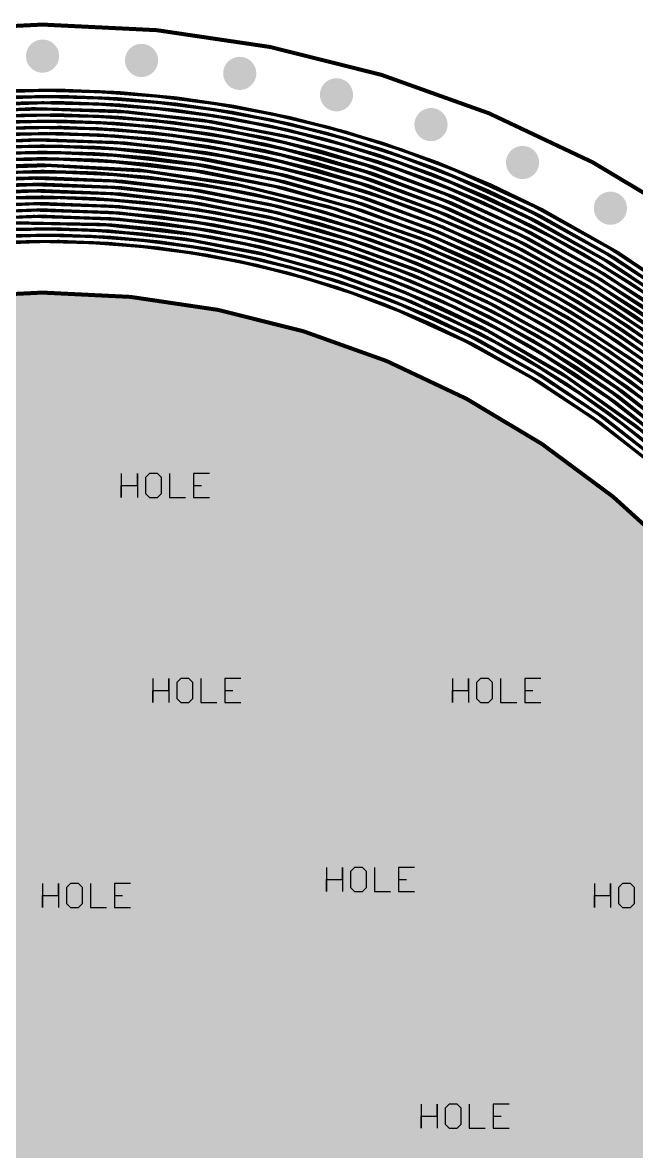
# Model space of a CAD drawing. Header units: millimetres. Extents: x -74 to 74, y -74 to 74.
# Drawn here: x -1.3 to 37.7, y 2.5 to 74.1 of the extents above; entities that cross this region are included whole.
import ezdxf

# ---------------------------------------------------------------- set-up
doc = ezdxf.new("R2010")
doc.units = ezdxf.units.MM
for name, color, linetype in [('BottomLayer', 5, 'Continuous'), ('BottomSolder', 6, 'Continuous'), ('Mechanical1', 6, 'Continuous'), ('MultiLayer', 9, 'Continuous'), ('PadHoleLayer', 156, 'Continuous'), ('TopLayer', 1, 'Continuous'), ('TopSolder', 216, 'Continuous')]:
    doc.layers.add(name, color=color, linetype=linetype)

msp = doc.modelspace()

# ---------------------------------------------------------------- linework, layer by layer
at = {"layer": 'BottomLayer'}
for points, const_width in [([(-0.494, 72, 1), (0.506, 72, 1)], 1), ([(5.781, 71.726, 1), (6.781, 71.726, 1)], 1), ([(12.008, 70.905, 1), (13.008, 70.905, 1)], 1), ([(18.14, 69.545, 1), (19.14, 69.545, 1)], 1), ([(4.828, 69.683, 1), (4.928, 69.683, 1)], 0.1), ([(4.828, 69.683, 1), (4.928, 69.683, 1)], 0.1), ([(4.772, 68.902, 1), (4.872, 68.902, 1)], 0.1), ([(4.772, 68.902, 1), (4.872, 68.902, 1)], 0.1), ([(4.801, 69.293, 1), (4.901, 69.293, 1)], 0.1), ([(4.801, 69.293, 1), (4.901, 69.293, 1)], 0.1), ([(4.715, 68.119, 1), (4.815, 68.119, 1)], 0.1), ([(4.715, 68.119, 1), (4.815, 68.119, 1)], 0.1), ([(15.67, 68.087, 1), (15.77, 68.087, 1)], 0.1), ([(15.67, 68.087, 1), (15.77, 68.087, 1)], 0.1), ([(24.131, 67.656, 1), (25.131, 67.656, 1)], 1), ([(4.658, 67.325, 1), (4.758, 67.325, 1)], 0.1), ([(4.658, 67.325, 1), (4.758, 67.325, 1)], 0.1), ([(4.686, 67.724, 1), (4.786, 67.724, 1)], 0.1), ([(4.686, 67.724, 1), (4.786, 67.724, 1)], 0.1), ([(15.489, 67.308, 1), (15.589, 67.308, 1)], 0.1), ([(15.489, 67.308, 1), (15.589, 67.308, 1)], 0.1), ([(15.58, 67.699, 1), (15.68, 67.699, 1)], 0.1), ([(15.58, 67.699, 1), (15.68, 67.699, 1)], 0.1), ([(4.599, 66.52, 1), (4.699, 66.52, 1)], 0.1), ([(4.599, 66.52, 1), (4.699, 66.52, 1)], 0.1), ([(4.629, 66.924, 1), (4.729, 66.924, 1)], 0.1), ([(4.629, 66.924, 1), (4.729, 66.924, 1)], 0.1), ([(15.304, 66.519, 1), (15.404, 66.519, 1)], 0.1), ([(15.304, 66.519, 1), (15.404, 66.519, 1)], 0.1), ([(15.397, 66.914, 1), (15.497, 66.914, 1)], 0.1), ([(15.397, 66.914, 1), (15.497, 66.914, 1)], 0.1), ([(4.57, 66.114, 1), (4.67, 66.114, 1)], 0.1), ([(4.57, 66.114, 1), (4.67, 66.114, 1)], 0.1), ([(15.211, 66.121, 1), (15.311, 66.121, 1)], 0.1), ([(15.211, 66.121, 1), (15.311, 66.121, 1)], 0.1), ([(29.934, 65.252, 1), (30.934, 65.252, 1)], 1), ([(4.511, 65.3, 1), (4.611, 65.3, 1)], 0.1), ([(4.511, 65.3, 1), (4.611, 65.3, 1)], 0.1), ([(4.54, 65.707, 1), (4.64, 65.707, 1)], 0.1), ([(4.54, 65.707, 1), (4.64, 65.707, 1)], 0.1), ([(15.026, 65.326, 1), (15.126, 65.326, 1)], 0.1), ([(15.026, 65.326, 1), (15.126, 65.326, 1)], 0.1), ([(15.118, 65.724, 1), (15.218, 65.724, 1)], 0.1), ([(15.118, 65.724, 1), (15.218, 65.724, 1)], 0.1), ([(4.454, 64.487, 1), (4.554, 64.487, 1)], 0.1), ([(4.454, 64.487, 1), (4.554, 64.487, 1)], 0.1), ([(14.934, 64.929, 1), (15.034, 64.929, 1)], 0.1), ([(14.934, 64.929, 1), (15.034, 64.929, 1)], 0.1), ([(25.959, 64.389, 1), (26.059, 64.389, 1)], 0.1), ([(25.959, 64.389, 1), (26.059, 64.389, 1)], 0.1), ([(26.113, 64.767, 1), (26.213, 64.767, 1)], 0.1), ([(26.113, 64.767, 1), (26.213, 64.767, 1)], 0.1), ([(25.652, 63.632, 1), (25.752, 63.632, 1)], 0.1), ([(25.652, 63.632, 1), (25.752, 63.632, 1)], 0.1), ([(25.806, 64.01, 1), (25.906, 64.01, 1)], 0.1), ([(25.806, 64.01, 1), (25.906, 64.01, 1)], 0.1), ([(14.486, 62.962, 1), (14.586, 62.962, 1)], 0.1), ([(14.486, 62.962, 1), (14.586, 62.962, 1)], 0.1), ([(35.505, 62.351, 1), (36.505, 62.351, 1)], 1), ([(4.32, 62.478, 1), (4.42, 62.478, 1)], 0.1), ([(4.32, 62.478, 1), (4.42, 62.478, 1)], 0.1), ([(4.346, 62.876, 1), (4.446, 62.876, 1)], 0.1), ([(4.346, 62.876, 1), (4.446, 62.876, 1)], 0.1), ([(14.398, 62.574, 1), (14.498, 62.574, 1)], 0.1), ([(14.398, 62.574, 1), (14.498, 62.574, 1)], 0.1), ([(4.267, 61.686, 1), (4.367, 61.686, 1)], 0.1), ([(4.267, 61.686, 1), (4.367, 61.686, 1)], 0.1), ([(4.294, 62.081, 1), (4.394, 62.081, 1)], 0.1), ([(4.294, 62.081, 1), (4.394, 62.081, 1)], 0.1), ([(14.223, 61.803, 1), (14.323, 61.803, 1)], 0.1), ([(14.223, 61.803, 1), (14.323, 61.803, 1)], 0.1), ([(14.311, 62.187, 1), (14.411, 62.187, 1)], 0.1), ([(14.311, 62.187, 1), (14.411, 62.187, 1)], 0.1), ([(24.901, 61.756, 1), (25.001, 61.756, 1)], 0.1), ([(24.901, 61.756, 1), (25.001, 61.756, 1)], 0.1), ([(4.214, 60.901, 1), (4.314, 60.901, 1)], 0.1), ([(4.214, 60.901, 1), (4.314, 60.901, 1)], 0.1), ([(4.241, 61.293, 1), (4.341, 61.293, 1)], 0.1), ([(4.241, 61.293, 1), (4.341, 61.293, 1)], 0.1), ([(14.047, 61.037, 1), (14.147, 61.037, 1)], 0.1), ([(14.047, 61.037, 1), (14.147, 61.037, 1)], 0.1), ([(14.135, 61.419, 1), (14.235, 61.419, 1)], 0.1), ([(14.135, 61.419, 1), (14.235, 61.419, 1)], 0.1), ([(24.606, 61.017, 1), (24.706, 61.017, 1)], 0.1), ([(24.606, 61.017, 1), (24.706, 61.017, 1)], 0.1), ([(24.753, 61.386, 1), (24.853, 61.386, 1)], 0.1), ([(24.753, 61.386, 1), (24.853, 61.386, 1)], 0.1), ([(4.158, 60.118, 1), (4.258, 60.118, 1)], 0.1), ([(4.158, 60.118, 1), (4.258, 60.118, 1)], 0.1), ([(4.186, 60.509, 1), (4.286, 60.509, 1)], 0.1), ([(4.186, 60.509, 1), (4.286, 60.509, 1)], 0.1), ([(13.869, 60.273, 1), (13.969, 60.273, 1)], 0.1), ([(13.869, 60.273, 1), (13.969, 60.273, 1)], 0.1), ([(13.958, 60.655, 1), (14.058, 60.655, 1)], 0.1), ([(13.958, 60.655, 1), (14.058, 60.655, 1)], 0.1), ([(24.312, 60.286, 1), (24.412, 60.286, 1)], 0.1), ([(24.312, 60.286, 1), (24.412, 60.286, 1)], 0.1), ([(24.459, 60.651, 1), (24.559, 60.651, 1)], 0.1), ([(24.459, 60.651, 1), (24.559, 60.651, 1)], 0.1), ([(13.78, 59.891, 1), (13.88, 59.891, 1)], 0.1), ([(13.78, 59.891, 1), (13.88, 59.891, 1)], 0.1), ([(24.019, 59.558, 1), (24.119, 59.558, 1)], 0.1), ([(24.019, 59.558, 1), (24.119, 59.558, 1)], 0.1), ([(24.166, 59.921, 1), (24.266, 59.921, 1)], 0.1), ([(24.166, 59.921, 1), (24.266, 59.921, 1)], 0.1), ([(13.51, 58.735, 1), (13.61, 58.735, 1)], 0.1), ([(13.51, 58.735, 1), (13.61, 58.735, 1)], 0.1), ([(13.6, 59.123, 1), (13.7, 59.123, 1)], 0.1), ([(13.6, 59.123, 1), (13.7, 59.123, 1)], 0.1), ([(23.724, 58.832, 1), (23.824, 58.832, 1)], 0.1), ([(23.724, 58.832, 1), (23.824, 58.832, 1)], 0.1), ([(23.871, 59.195, 1), (23.971, 59.195, 1)], 0.1), ([(23.871, 59.195, 1), (23.971, 59.195, 1)], 0.1), ([(35.278, 58.797, 1), (35.378, 58.797, 1)], 0.1), ([(35.278, 58.797, 1), (35.378, 58.797, 1)], 0.1), ([(23.426, 58.103, 1), (23.526, 58.103, 1)], 0.1), ([(23.426, 58.103, 1), (23.526, 58.103, 1)], 0.1), ([(34.871, 58.113, 1), (34.971, 58.113, 1)], 0.1), ([(34.871, 58.113, 1), (34.971, 58.113, 1)], 0.1), ([(35.074, 58.454, 1), (35.174, 58.454, 1)], 0.1), ([(35.074, 58.454, 1), (35.174, 58.454, 1)], 0.1), ([(23.127, 57.365, 1), (23.227, 57.365, 1)], 0.1), ([(23.127, 57.365, 1), (23.227, 57.365, 1)], 0.1), ([(23.277, 57.735, 1), (23.377, 57.735, 1)], 0.1), ([(23.277, 57.735, 1), (23.377, 57.735, 1)], 0.1), ([(34.466, 57.435, 1), (34.566, 57.435, 1)], 0.1), ([(34.466, 57.435, 1), (34.566, 57.435, 1)], 0.1), ([(34.668, 57.773, 1), (34.768, 57.773, 1)], 0.1), ([(34.668, 57.773, 1), (34.768, 57.773, 1)], 0.1), ([(22.822, 56.616, 1), (22.922, 56.616, 1)], 0.1), ([(22.822, 56.616, 1), (22.922, 56.616, 1)], 0.1), ([(22.975, 56.991, 1), (23.075, 56.991, 1)], 0.1), ([(22.975, 56.991, 1), (23.075, 56.991, 1)], 0.1), ([(34.062, 56.762, 1), (34.162, 56.762, 1)], 0.1), ([(34.062, 56.762, 1), (34.162, 56.762, 1)], 0.1), ([(34.264, 57.098, 1), (34.364, 57.098, 1)], 0.1), ([(34.264, 57.098, 1), (34.364, 57.098, 1)], 0.1), ([(22.515, 55.862, 1), (22.615, 55.862, 1)], 0.1), ([(22.515, 55.862, 1), (22.615, 55.862, 1)], 0.1), ([(22.669, 56.24, 1), (22.769, 56.24, 1)], 0.1), ([(22.669, 56.24, 1), (22.769, 56.24, 1)], 0.1), ([(33.455, 55.756, 1), (33.555, 55.756, 1)], 0.1), ([(33.455, 55.756, 1), (33.555, 55.756, 1)], 0.1), ([(33.658, 56.092, 1), (33.758, 56.092, 1)], 0.1), ([(33.658, 56.092, 1), (33.758, 56.092, 1)], 0.1), ([(33.86, 56.427, 1), (33.96, 56.427, 1)], 0.1), ([(33.86, 56.427, 1), (33.96, 56.427, 1)], 0.1), ([(33.046, 55.08, 1), (33.146, 55.08, 1)], 0.1), ([(33.046, 55.08, 1), (33.146, 55.08, 1)], 0.1), ([(32.633, 54.394, 1), (32.733, 54.394, 1)], 0.1), ([(32.633, 54.394, 1), (32.733, 54.394, 1)], 0.1), ([(32.84, 54.739, 1), (32.94, 54.739, 1)], 0.1), ([(32.84, 54.739, 1), (32.94, 54.739, 1)], 0.1), ([(32.213, 53.701, 1), (32.313, 53.701, 1)], 0.1), ([(32.213, 53.701, 1), (32.313, 53.701, 1)], 0.1), ([(32.423, 54.048, 1), (32.523, 54.048, 1)], 0.1), ([(32.423, 54.048, 1), (32.523, 54.048, 1)], 0.1), ([(31.792, 53.003, 1), (31.892, 53.003, 1)], 0.1), ([(31.792, 53.003, 1), (31.892, 53.003, 1)], 0.1), ([(32.002, 53.352, 1), (32.102, 53.352, 1)], 0.1), ([(32.002, 53.352, 1), (32.102, 53.352, 1)], 0.1), ([(31.372, 52.305, 1), (31.472, 52.305, 1)], 0.1), ([(31.372, 52.305, 1), (31.472, 52.305, 1)], 0.1)]:
    msp.add_lwpolyline(points, format="xyb", close=True, dxfattribs=dict(at, const_width=const_width))
at = {"layer": 'BottomLayer', "const_width": 0.2}
for points in [[(-6.085, 69.569, -0.038606), (4.878, 69.683)], [(-6.049, 69.174, -0.038788), (4.851, 69.293)], [(4.878, 69.683, -0.039805), (15.72, 68.087)], [(-6.013, 68.781, -0.039013), (4.822, 68.902)], [(-5.978, 68.39, -0.080223), (15.447, 66.914)], [(4.822, 68.902, -0.04055), (15.539, 67.308)], [(4.851, 69.293, -0.040173), (15.63, 67.699)], [(-5.943, 67.999, -0.039588), (4.765, 68.119)], [(4.765, 68.119, -0.040766), (15.354, 66.519)], [(15.72, 68.087, -0.040601), (26.163, 64.767)], [(-5.91, 67.609, -0.039933), (4.736, 67.724)], [(-5.876, 67.22, -0.040313), (4.708, 67.325)], [(4.708, 67.325, -0.040096), (15.168, 65.724)], [(4.736, 67.724, -0.040478), (15.261, 66.121)], [(15.539, 67.308, -0.039861), (25.856, 64.01)], [(15.63, 67.699, -0.040234), (26.009, 64.389)], [(-16.122, 64.686, -0.080425), (4.649, 66.52)], [(-5.843, 66.829, -0.040662), (4.679, 66.924)], [(4.649, 66.52, -0.039412), (14.984, 64.929)], [(4.679, 66.924, -0.039736), (15.076, 65.326)], [(15.354, 66.519, -0.077612), (35.124, 58.454)], [(15.447, 66.914, -0.039524), (25.702, 63.632)], [(-5.777, 66.045, -0.040684), (4.62, 66.114)], [(-5.743, 65.649, -0.040344), (4.59, 65.707)], [(4.62, 66.114, -0.077487), (24.803, 61.386)], [(15.261, 66.121, -0.077294), (34.921, 58.113)], [(-5.709, 65.25, -0.039963), (4.561, 65.3)], [(-5.675, 64.848, -0.116515), (24.362, 60.286)], [(4.561, 65.3, -0.077006), (24.509, 60.651)], [(4.59, 65.707, -0.077201), (24.656, 61.017)], [(15.076, 65.326, -0.076929), (34.516, 57.435)], [(15.168, 65.724, -0.077066), (34.718, 57.773)], [(-5.641, 64.444, -0.039305), (4.504, 64.487)], [(4.504, 64.487, -0.038412), (14.536, 62.962)], [(14.984, 64.929, -0.038448), (24.951, 61.756)], [(26.009, 64.389, -0.077137), (44.605, 53.152)], [(26.163, 64.767, -0.077398), (44.858, 53.457)], [(-5.606, 64.038, -0.077374), (14.448, 62.574)], [(-5.572, 63.632, -0.077121), (14.361, 62.187)], [(25.702, 63.632, -0.038488), (35.328, 58.797)], [(25.856, 64.01, -0.076967), (44.352, 52.85)], [(-5.537, 63.225, -0.076958), (14.273, 61.803)], [(-5.502, 62.819, -0.038479), (4.396, 62.876)], [(14.536, 62.962, -0.038493), (24.216, 59.921)], [(-15.171, 60.835, -0.077584), (4.37, 62.478)], [(-15.073, 60.44, -0.077273), (4.344, 62.081)], [(4.37, 62.478, -0.03854), (14.097, 61.037)], [(4.396, 62.876, -0.038423), (14.185, 61.419)], [(14.448, 62.574, -0.038639), (24.069, 59.558)], [(-14.976, 60.044, -0.077052), (4.317, 61.686)], [(4.317, 61.686, -0.038909), (13.919, 60.273)], [(4.344, 62.081, -0.038703), (14.008, 60.655)], [(14.273, 61.803, -0.039064), (23.774, 58.832)], [(14.361, 62.187, -0.03883), (23.921, 59.195)], [(24.951, 61.756, -0.038451), (34.314, 57.098)], [(-24.037, 56.627, -0.116634), (4.291, 61.293)], [(-5.32, 60.809, -0.03846), (4.264, 60.901)], [(4.264, 60.901, -0.080531), (22.872, 56.616)], [(4.291, 61.293, -0.039158), (13.83, 59.891)], [(14.097, 61.037, -0.039655), (23.476, 58.103)], [(14.185, 61.419, -0.080338), (32.473, 54.048)], [(24.656, 61.017, -0.038756), (33.91, 56.427)], [(24.803, 61.386, -0.038581), (34.112, 56.762)], [(-5.284, 60.412, -0.038593), (4.236, 60.509)], [(-5.248, 60.017, -0.038772), (4.208, 60.118)], [(4.208, 60.118, -0.040143), (13.56, 58.735)], [(4.236, 60.509, -0.039777), (13.65, 59.123)], [(13.919, 60.273, -0.040391), (23.177, 57.365)], [(14.008, 60.655, -0.040007), (23.327, 57.735)], [(24.362, 60.286, -0.039236), (33.505, 55.756)], [(24.509, 60.651, -0.038975), (33.708, 56.092)], [(13.83, 59.891, -0.040716), (23.025, 56.991)], [(24.069, 59.558, -0.039877), (33.096, 55.08)], [(24.216, 59.921, -0.08067), (41.547, 49.518)], [(13.56, 58.735, -0.040265), (22.565, 55.862)], [(13.65, 59.123, -0.040626), (22.719, 56.24)], [(23.774, 58.832, -0.040616), (32.683, 54.394)], [(23.921, 59.195, -0.040252), (32.89, 54.739)], [(35.328, 58.797, -0.038416), (44.1, 52.548)], [(23.476, 58.103, -0.040723), (32.263, 53.701)], [(34.921, 58.113, -0.038688), (43.597, 51.948)], [(35.124, 58.454, -0.03853), (43.849, 52.248)], [(23.177, 57.365, -0.040021), (31.842, 53.003)], [(23.327, 57.735, -0.040403), (32.052, 53.352)], [(34.516, 57.435, -0.039137), (43.092, 51.35)], [(34.718, 57.773, -0.038892), (43.345, 51.649)], [(22.872, 56.616, -0.039351), (31.422, 52.305)], [(23.025, 56.991, -0.11658), (46.338, 40.274)], [(34.112, 56.762, -0.03975), (42.584, 50.748)], [(34.314, 57.098, -0.080491), (50.286, 43.716)], [(22.565, 55.862, -0.077155), (38.696, 46.111)], [(22.719, 56.24, -0.077422), (38.95, 46.416)], [(33.505, 55.756, -0.040774), (41.809, 49.828)], [(33.708, 56.092, -0.040495), (42.07, 50.137)], [(33.91, 56.427, -0.040113), (42.328, 50.444)], [(33.096, 55.08, -0.040534), (41.285, 49.207)], [(32.683, 54.394, -0.03979), (40.759, 48.583)], [(32.89, 54.739, -0.040156), (41.022, 48.895)], [(32.263, 53.701, -0.07754), (47.231, 41.056)], [(32.473, 54.048, -0.03946), (40.497, 48.271)], [(31.842, 53.003, -0.077031), (46.634, 40.534)], [(32.052, 53.352, -0.07724), (46.932, 40.794)], [(31.422, 52.305, -0.038427), (39.205, 46.722)]]:
    msp.add_lwpolyline(points, format="xyb", dxfattribs=at)
at = {"layer": 'BottomSolder', "const_width": 1.05}
for points in [[(-0.519, 72, 1), (0.531, 72, 1)], [(5.756, 71.726, 1), (6.806, 71.726, 1)], [(11.983, 70.905, 1), (13.033, 70.905, 1)], [(18.115, 69.545, 1), (19.165, 69.545, 1)], [(24.106, 67.656, 1), (25.156, 67.656, 1)], [(29.909, 65.252, 1), (30.959, 65.252, 1)], [(35.48, 62.351, 1), (36.53, 62.351, 1)]]:
    msp.add_lwpolyline(points, format="xyb", close=True, dxfattribs=at)
at = {"layer": 'Mechanical1'}
for p, q in [((5, 45.524), (5, 44)), ((6.016, 44.762), (6.016, 45.524)), ((6.016, 45.524), (6.016, 44)), ((6.777, 45.524), (6.524, 45.27)), ((6.524, 45.27), (6.524, 44.254)), ((7.285, 45.524), (6.777, 45.524)), ((7.539, 45.27), (7.285, 45.524)), ((7.539, 44.254), (7.539, 45.27)), ((8.047, 45.524), (8.047, 44)), ((10.586, 45.524), (9.571, 45.524)), ((9.571, 45.524), (9.571, 44)), ((5, 44), (5, 44.762)), ((5, 44.762), (6.016, 44.762)), ((9.571, 44.762), (10.078, 44.762)), ((6.524, 44.254), (6.777, 44)), ((6.777, 44), (7.285, 44)), ((7.285, 44), (7.539, 44.254)), ((8.047, 44), (9.063, 44)), ((9.571, 44), (10.586, 44)), ((7, 32.524), (7, 31)), ((8.016, 31.762), (8.016, 32.524)), ((8.016, 32.524), (8.016, 31)), ((8.777, 32.524), (8.524, 32.27)), ((8.524, 32.27), (8.524, 31.254)), ((9.285, 32.524), (8.777, 32.524)), ((9.539, 32.27), (9.285, 32.524)), ((9.539, 31.254), (9.539, 32.27)), ((10.047, 32.524), (10.047, 31)), ((12.586, 32.524), (11.571, 32.524)), ((11.571, 32.524), (11.571, 31)), ((26, 32.524), (26, 31)), ((27.016, 31.762), (27.016, 32.524)), ((27.016, 32.524), (27.016, 31)), ((27.777, 32.524), (27.524, 32.27)), ((27.524, 32.27), (27.524, 31.254)), ((28.285, 32.524), (27.777, 32.524)), ((28.539, 32.27), (28.285, 32.524)), ((28.539, 31.254), (28.539, 32.27)), ((29.047, 32.524), (29.047, 31)), ((31.586, 32.524), (30.571, 32.524)), ((30.571, 32.524), (30.571, 31)), ((7, 31), (7, 31.762)), ((7, 31.762), (8.016, 31.762)), ((11.571, 31.762), (12.078, 31.762)), ((26, 31), (26, 31.762)), ((26, 31.762), (27.016, 31.762)), ((30.571, 31.762), (31.078, 31.762)), ((8.524, 31.254), (8.777, 31)), ((8.777, 31), (9.285, 31)), ((9.285, 31), (9.539, 31.254)), ((10.047, 31), (11.063, 31)), ((11.571, 31), (12.586, 31)), ((27.524, 31.254), (27.777, 31)), ((27.777, 31), (28.285, 31)), ((28.285, 31), (28.539, 31.254)), ((29.047, 31), (30.063, 31)), ((30.571, 31), (31.586, 31)), ((18, 20.524), (18, 19)), ((19.016, 19.762), (19.016, 20.524)), ((19.016, 20.524), (19.016, 19)), ((19.777, 20.524), (19.524, 20.27)), ((19.524, 20.27), (19.524, 19.254)), ((20.285, 20.524), (19.777, 20.524)), ((20.539, 20.27), (20.285, 20.524)), ((20.539, 19.254), (20.539, 20.27)), ((21.047, 20.524), (21.047, 19)), ((23.586, 20.524), (22.571, 20.524)), ((22.571, 20.524), (22.571, 19)), ((0, 19.524), (0, 18)), ((1.016, 18.762), (1.016, 19.524)), ((1.016, 19.524), (1.016, 18)), ((1.777, 19.524), (1.524, 19.27)), ((2.285, 19.524), (1.777, 19.524)), ((2.539, 19.27), (2.285, 19.524)), ((3.047, 19.524), (3.047, 18)), ((5.586, 19.524), (4.571, 19.524)), ((4.571, 19.524), (4.571, 18)), ((18, 19), (18, 19.762)), ((18, 19.762), (19.016, 19.762)), ((22.571, 19.762), (23.078, 19.762)), ((35, 19.524), (35, 18)), ((36.016, 18.762), (36.016, 19.524)), ((36.016, 19.524), (36.016, 18)), ((36.777, 19.524), (36.524, 19.27)), ((37.285, 19.524), (36.777, 19.524)), ((37.539, 19.27), (37.285, 19.524)), ((0, 18), (0, 18.762)), ((0, 18.762), (1.016, 18.762)), ((1.524, 19.27), (1.524, 18.254)), ((2.539, 18.254), (2.539, 19.27)), ((4.571, 18.762), (5.078, 18.762)), ((19.524, 19.254), (19.777, 19)), ((19.777, 19), (20.285, 19)), ((20.285, 19), (20.539, 19.254)), ((21.047, 19), (22.063, 19)), ((22.571, 19), (23.586, 19)), ((35, 18), (35, 18.762)), ((35, 18.762), (36.016, 18.762)), ((36.524, 19.27), (36.524, 18.254)), ((37.539, 18.254), (37.539, 19.27)), ((1.524, 18.254), (1.777, 18)), ((1.777, 18), (2.285, 18)), ((2.285, 18), (2.539, 18.254)), ((3.047, 18), (4.063, 18)), ((4.571, 18), (5.586, 18)), ((36.524, 18.254), (36.777, 18)), ((36.777, 18), (37.285, 18)), ((37.285, 18), (37.539, 18.254)), ((24, 5.524), (24, 4)), ((25.016, 4.762), (25.016, 5.524)), ((25.016, 5.524), (25.016, 4)), ((25.777, 5.524), (25.524, 5.27)), ((25.524, 5.27), (25.524, 4.254)), ((26.285, 5.524), (25.777, 5.524)), ((26.539, 5.27), (26.285, 5.524)), ((26.539, 4.254), (26.539, 5.27)), ((27.047, 5.524), (27.047, 4)), ((29.586, 5.524), (28.571, 5.524)), ((28.571, 5.524), (28.571, 4)), ((24, 4), (24, 4.762)), ((24, 4.762), (25.016, 4.762)), ((28.571, 4.762), (29.078, 4.762)), ((25.524, 4.254), (25.777, 4)), ((25.777, 4), (26.285, 4)), ((26.285, 4), (26.539, 4.254)), ((27.047, 4), (28.063, 4)), ((28.571, 4), (29.586, 4))]:
    msp.add_line(p, q, dxfattribs=at)
at = {"layer": 'Mechanical1', "const_width": 0.254}
for points in [[(74, 0, 1), (-74, 0, 1)], [(57, 0, 1), (-57, 0, 1)]]:
    msp.add_lwpolyline(points, format="xyb", close=True, dxfattribs=at)
at = {"layer": 'MultiLayer', "const_width": 1}
for points in [[(-0.494, 72, 1), (0.506, 72, 1)], [(5.781, 71.726, 1), (6.781, 71.726, 1)], [(12.008, 70.905, 1), (13.008, 70.905, 1)], [(18.14, 69.545, 1), (19.14, 69.545, 1)], [(24.131, 67.656, 1), (25.131, 67.656, 1)], [(29.934, 65.252, 1), (30.934, 65.252, 1)], [(35.505, 62.351, 1), (36.505, 62.351, 1)]]:
    msp.add_lwpolyline(points, format="xyb", close=True, dxfattribs=at)
at = {"layer": 'PadHoleLayer'}
for points, const_width in [([(-0.244, 72, 1), (0.256, 72, 1)], 0.5), ([(6.031, 71.726, 1), (6.531, 71.726, 1)], 0.5), ([(12.258, 70.905, 1), (12.758, 70.905, 1)], 0.5), ([(18.39, 69.545, 1), (18.89, 69.545, 1)], 0.5), ([(24.381, 67.656, 1), (24.881, 67.656, 1)], 0.5), ([(30.184, 65.252, 1), (30.684, 65.252, 1)], 0.5), ([(35.755, 62.351, 1), (36.255, 62.351, 1)], 0.5), ([(-28.5, 0, 1), (28.5, 0, 1)], 57)]:
    msp.add_lwpolyline(points, format="xyb", close=True, dxfattribs=dict(at, const_width=const_width))
at = {"layer": 'TopLayer'}
for points, const_width in [([(-0.494, 72, 1), (0.506, 72, 1)], 1), ([(5.781, 71.726, 1), (6.781, 71.726, 1)], 1), ([(12.008, 70.905, 1), (13.008, 70.905, 1)], 1), ([(18.14, 69.545, 1), (19.14, 69.545, 1)], 1), ([(-0.048, 69.834, 1), (0.052, 69.834, 1)], 0.1), ([(-0.048, 69.834, 1), (0.052, 69.834, 1)], 0.1), ([(-0.047, 69.438, 1), (0.053, 69.438, 1)], 0.1), ([(-0.047, 69.438, 1), (0.053, 69.438, 1)], 0.1), ([(-0.045, 69.044, 1), (0.055, 69.044, 1)], 0.1), ([(-0.045, 69.044, 1), (0.055, 69.044, 1)], 0.1), ([(-0.045, 68.651, 1), (0.055, 68.651, 1)], 0.1), ([(-0.045, 68.651, 1), (0.055, 68.651, 1)], 0.1), ([(10.883, 68.992, 1), (10.983, 68.992, 1)], 0.1), ([(10.883, 68.992, 1), (10.983, 68.992, 1)], 0.1), ([(-0.044, 68.259, 1), (0.056, 68.259, 1)], 0.1), ([(-0.044, 68.259, 1), (0.056, 68.259, 1)], 0.1), ([(10.759, 68.22, 1), (10.859, 68.22, 1)], 0.1), ([(10.759, 68.22, 1), (10.859, 68.22, 1)], 0.1), ([(10.821, 68.606, 1), (10.921, 68.606, 1)], 0.1), ([(10.821, 68.606, 1), (10.921, 68.606, 1)], 0.1), ([(24.131, 67.656, 1), (25.131, 67.656, 1)], 1), ([(-0.045, 67.867, 1), (0.055, 67.867, 1)], 0.1), ([(-0.045, 67.867, 1), (0.055, 67.867, 1)], 0.1), ([(-0.045, 67.476, 1), (0.055, 67.476, 1)], 0.1), ([(-0.045, 67.476, 1), (0.055, 67.476, 1)], 0.1), ([(10.633, 67.444, 1), (10.733, 67.444, 1)], 0.1), ([(10.633, 67.444, 1), (10.733, 67.444, 1)], 0.1), ([(-0.047, 67.084, 1), (0.053, 67.084, 1)], 0.1), ([(-0.047, 67.084, 1), (0.053, 67.084, 1)], 0.1), ([(10.508, 66.659, 1), (10.608, 66.659, 1)], 0.1), ([(10.508, 66.659, 1), (10.608, 66.659, 1)], 0.1), ([(10.57, 67.053, 1), (10.67, 67.053, 1)], 0.1), ([(10.57, 67.053, 1), (10.67, 67.053, 1)], 0.1), ([(-0.05, 65.9, 1), (0.05, 65.9, 1)], 0.1), ([(-0.05, 65.9, 1), (0.05, 65.9, 1)], 0.1), ([(-0.049, 66.297, 1), (0.051, 66.297, 1)], 0.1), ([(-0.049, 66.297, 1), (0.051, 66.297, 1)], 0.1), ([(10.379, 65.862, 1), (10.479, 65.862, 1)], 0.1), ([(10.379, 65.862, 1), (10.479, 65.862, 1)], 0.1), ([(10.444, 66.261, 1), (10.544, 66.261, 1)], 0.1), ([(10.444, 66.261, 1), (10.544, 66.261, 1)], 0.1), ([(21.421, 66.079, 1), (21.521, 66.079, 1)], 0.1), ([(21.421, 66.079, 1), (21.521, 66.079, 1)], 0.1), ([(21.544, 66.458, 1), (21.644, 66.458, 1)], 0.1), ([(21.544, 66.458, 1), (21.644, 66.458, 1)], 0.1), ([(29.934, 65.252, 1), (30.934, 65.252, 1)], 1), ([(-0.051, 65.096, 1), (0.049, 65.096, 1)], 0.1), ([(-0.051, 65.096, 1), (0.049, 65.096, 1)], 0.1), ([(-0.05, 65.499, 1), (0.05, 65.499, 1)], 0.1), ([(-0.05, 65.499, 1), (0.05, 65.499, 1)], 0.1), ([(10.314, 65.46, 1), (10.414, 65.46, 1)], 0.1), ([(10.314, 65.46, 1), (10.414, 65.46, 1)], 0.1), ([(21.17, 65.313, 1), (21.27, 65.313, 1)], 0.1), ([(21.17, 65.313, 1), (21.27, 65.313, 1)], 0.1), ([(21.296, 65.698, 1), (21.396, 65.698, 1)], 0.1), ([(21.296, 65.698, 1), (21.396, 65.698, 1)], 0.1), ([(-0.052, 64.69, 1), (0.048, 64.69, 1)], 0.1), ([(-0.052, 64.69, 1), (0.048, 64.69, 1)], 0.1), ([(10.185, 64.654, 1), (10.285, 64.654, 1)], 0.1), ([(10.185, 64.654, 1), (10.285, 64.654, 1)], 0.1), ([(10.249, 65.057, 1), (10.349, 65.057, 1)], 0.1), ([(10.249, 65.057, 1), (10.349, 65.057, 1)], 0.1), ([(20.916, 64.54, 1), (21.016, 64.54, 1)], 0.1), ([(20.916, 64.54, 1), (21.016, 64.54, 1)], 0.1), ([(21.043, 64.927, 1), (21.143, 64.927, 1)], 0.1), ([(21.043, 64.927, 1), (21.143, 64.927, 1)], 0.1), ([(-0.055, 63.875, 1), (0.045, 63.875, 1)], 0.1), ([(-0.055, 63.875, 1), (0.045, 63.875, 1)], 0.1), ([(-0.054, 64.283, 1), (0.046, 64.283, 1)], 0.1), ([(-0.054, 64.283, 1), (0.046, 64.283, 1)], 0.1), ([(10.057, 63.849, 1), (10.157, 63.849, 1)], 0.1), ([(10.057, 63.849, 1), (10.157, 63.849, 1)], 0.1), ([(20.662, 63.763, 1), (20.762, 63.763, 1)], 0.1), ([(20.662, 63.763, 1), (20.762, 63.763, 1)], 0.1), ([(20.789, 64.152, 1), (20.889, 64.152, 1)], 0.1), ([(20.789, 64.152, 1), (20.889, 64.152, 1)], 0.1), ([(-0.056, 63.06, 1), (0.044, 63.06, 1)], 0.1), ([(-0.056, 63.06, 1), (0.044, 63.06, 1)], 0.1), ([(-0.055, 63.467, 1), (0.045, 63.467, 1)], 0.1), ([(-0.055, 63.467, 1), (0.045, 63.467, 1)], 0.1), ([(20.536, 63.376, 1), (20.636, 63.376, 1)], 0.1), ([(20.536, 63.376, 1), (20.636, 63.376, 1)], 0.1), ([(35.505, 62.351, 1), (36.505, 62.351, 1)], 1), ([(9.809, 62.254, 1), (9.909, 62.254, 1)], 0.1), ([(9.809, 62.254, 1), (9.909, 62.254, 1)], 0.1), ([(31.659, 62.241, 1), (31.759, 62.241, 1)], 0.1), ([(31.659, 62.241, 1), (31.759, 62.241, 1)], 0.1), ([(9.748, 61.859, 1), (9.848, 61.859, 1)], 0.1), ([(9.748, 61.859, 1), (9.848, 61.859, 1)], 0.1), ([(31.286, 61.513, 1), (31.386, 61.513, 1)], 0.1), ([(31.286, 61.513, 1), (31.386, 61.513, 1)], 0.1), ([(31.472, 61.877, 1), (31.572, 61.877, 1)], 0.1), ([(31.472, 61.877, 1), (31.572, 61.877, 1)], 0.1), ([(-0.05, 61.041, 1), (0.05, 61.041, 1)], 0.1), ([(-0.05, 61.041, 1), (0.05, 61.041, 1)], 0.1), ([(9.627, 61.075, 1), (9.727, 61.075, 1)], 0.1), ([(9.627, 61.075, 1), (9.727, 61.075, 1)], 0.1), ([(9.688, 61.466, 1), (9.788, 61.466, 1)], 0.1), ([(9.688, 61.466, 1), (9.788, 61.466, 1)], 0.1), ([(19.797, 61.076, 1), (19.897, 61.076, 1)], 0.1), ([(19.797, 61.076, 1), (19.897, 61.076, 1)], 0.1), ([(19.918, 61.455, 1), (20.018, 61.455, 1)], 0.1), ([(19.918, 61.455, 1), (20.018, 61.455, 1)], 0.1), ([(31.101, 61.15, 1), (31.201, 61.15, 1)], 0.1), ([(31.101, 61.15, 1), (31.201, 61.15, 1)], 0.1), ([(-0.049, 60.643, 1), (0.051, 60.643, 1)], 0.1), ([(-0.049, 60.643, 1), (0.051, 60.643, 1)], 0.1), ([(-0.047, 60.246, 1), (0.053, 60.246, 1)], 0.1), ([(-0.047, 60.246, 1), (0.053, 60.246, 1)], 0.1), ([(9.505, 60.297, 1), (9.605, 60.297, 1)], 0.1), ([(9.505, 60.297, 1), (9.605, 60.297, 1)], 0.1), ([(9.566, 60.686, 1), (9.666, 60.686, 1)], 0.1), ([(9.566, 60.686, 1), (9.666, 60.686, 1)], 0.1), ([(19.555, 60.323, 1), (19.655, 60.323, 1)], 0.1), ([(19.555, 60.323, 1), (19.655, 60.323, 1)], 0.1), ([(19.676, 60.699, 1), (19.776, 60.699, 1)], 0.1), ([(19.676, 60.699, 1), (19.776, 60.699, 1)], 0.1), ([(9.382, 59.523, 1), (9.482, 59.523, 1)], 0.1), ([(9.382, 59.523, 1), (9.482, 59.523, 1)], 0.1), ([(9.444, 59.91, 1), (9.544, 59.91, 1)], 0.1), ([(9.444, 59.91, 1), (9.544, 59.91, 1)], 0.1), ([(19.313, 59.576, 1), (19.413, 59.576, 1)], 0.1), ([(19.313, 59.576, 1), (19.413, 59.576, 1)], 0.1), ([(19.434, 59.949, 1), (19.534, 59.949, 1)], 0.1), ([(19.434, 59.949, 1), (19.534, 59.949, 1)], 0.1), ([(30.188, 59.346, 1), (30.288, 59.346, 1)], 0.1), ([(30.188, 59.346, 1), (30.288, 59.346, 1)], 0.1), ([(19.07, 58.831, 1), (19.17, 58.831, 1)], 0.1), ([(19.07, 58.831, 1), (19.17, 58.831, 1)], 0.1), ([(19.191, 59.203, 1), (19.291, 59.203, 1)], 0.1), ([(19.191, 59.203, 1), (19.291, 59.203, 1)], 0.1), ([(29.83, 58.636, 1), (29.93, 58.636, 1)], 0.1), ([(29.83, 58.636, 1), (29.93, 58.636, 1)], 0.1), ([(30.009, 58.991, 1), (30.109, 58.991, 1)], 0.1), ([(30.009, 58.991, 1), (30.109, 58.991, 1)], 0.1), ([(18.947, 58.458, 1), (19.047, 58.458, 1)], 0.1), ([(18.947, 58.458, 1), (19.047, 58.458, 1)], 0.1), ([(29.474, 57.933, 1), (29.574, 57.933, 1)], 0.1), ([(29.474, 57.933, 1), (29.574, 57.933, 1)], 0.1), ([(29.652, 58.284, 1), (29.752, 58.284, 1)], 0.1), ([(29.652, 58.284, 1), (29.752, 58.284, 1)], 0.1), ([(18.578, 57.33, 1), (18.678, 57.33, 1)], 0.1), ([(18.578, 57.33, 1), (18.678, 57.33, 1)], 0.1), ([(18.701, 57.708, 1), (18.801, 57.708, 1)], 0.1), ([(18.701, 57.708, 1), (18.801, 57.708, 1)], 0.1), ([(29.118, 57.234, 1), (29.218, 57.234, 1)], 0.1), ([(29.118, 57.234, 1), (29.218, 57.234, 1)], 0.1), ([(29.296, 57.583, 1), (29.396, 57.583, 1)], 0.1), ([(29.296, 57.583, 1), (29.396, 57.583, 1)], 0.1), ([(28.761, 56.536, 1), (28.861, 56.536, 1)], 0.1), ([(28.761, 56.536, 1), (28.861, 56.536, 1)], 0.1), ([(28.94, 56.885, 1), (29.04, 56.885, 1)], 0.1), ([(28.94, 56.885, 1), (29.04, 56.885, 1)], 0.1), ([(28.401, 55.836, 1), (28.501, 55.836, 1)], 0.1), ([(28.401, 55.836, 1), (28.501, 55.836, 1)], 0.1), ([(28.038, 55.126, 1), (28.138, 55.126, 1)], 0.1), ([(28.038, 55.126, 1), (28.138, 55.126, 1)], 0.1), ([(28.22, 55.483, 1), (28.32, 55.483, 1)], 0.1), ([(28.22, 55.483, 1), (28.32, 55.483, 1)], 0.1), ([(27.67, 54.407, 1), (27.77, 54.407, 1)], 0.1), ([(27.67, 54.407, 1), (27.77, 54.407, 1)], 0.1), ([(27.854, 54.768, 1), (27.954, 54.768, 1)], 0.1), ([(27.854, 54.768, 1), (27.954, 54.768, 1)], 0.1), ([(27.298, 53.683, 1), (27.398, 53.683, 1)], 0.1), ([(27.298, 53.683, 1), (27.398, 53.683, 1)], 0.1), ([(27.484, 54.046, 1), (27.584, 54.046, 1)], 0.1), ([(27.484, 54.046, 1), (27.584, 54.046, 1)], 0.1), ([(37.486, 51.664, 1), (37.586, 51.664, 1)], 0.1), ([(37.486, 51.664, 1), (37.586, 51.664, 1)], 0.1), ([(37.011, 51.012, 1), (37.111, 51.012, 1)], 0.1), ([(37.011, 51.012, 1), (37.111, 51.012, 1)], 0.1), ([(37.249, 51.339, 1), (37.349, 51.339, 1)], 0.1), ([(37.249, 51.339, 1), (37.349, 51.339, 1)], 0.1), ([(36.29, 50.026, 1), (36.39, 50.026, 1)], 0.1), ([(36.29, 50.026, 1), (36.39, 50.026, 1)], 0.1), ([(36.53, 50.356, 1), (36.63, 50.356, 1)], 0.1), ([(36.53, 50.356, 1), (36.63, 50.356, 1)], 0.1), ([(36.771, 50.684, 1), (36.871, 50.684, 1)], 0.1), ([(36.771, 50.684, 1), (36.871, 50.684, 1)], 0.1), ([(35.811, 49.367, 1), (35.911, 49.367, 1)], 0.1), ([(35.811, 49.367, 1), (35.911, 49.367, 1)], 0.1)]:
    msp.add_lwpolyline(points, format="xyb", close=True, dxfattribs=dict(at, const_width=const_width))
at = {"layer": 'TopLayer', "const_width": 0.2}
for points in [[(-21.605, 66.481, -0.077437), (0.002, 69.834)], [(-21.48, 66.092, -0.077165), (0.003, 69.438)], [(0.002, 69.834, -0.038606), (10.933, 68.992)], [(0.003, 69.438, -0.038788), (10.871, 68.606)], [(-21.354, 65.703, -0.076984), (0.005, 69.044)], [(-10.739, 67.799, -0.038405), (0.005, 68.651)], [(0.005, 69.044, -0.039013), (10.809, 68.22)], [(0.005, 68.651, -0.080223), (21.22, 65.313)], [(10.933, 68.992, -0.039805), (21.594, 66.458)], [(-10.675, 67.405, -0.038513), (0.006, 68.259)], [(0.006, 68.259, -0.039588), (10.683, 67.444)], [(10.809, 68.22, -0.04055), (21.346, 65.698)], [(10.871, 68.606, -0.040173), (21.471, 66.079)], [(-10.611, 67.012, -0.038666), (0.005, 67.867)], [(-10.548, 66.622, -0.038864), (0.005, 67.476)], [(0.005, 67.867, -0.039933), (10.62, 67.053)], [(0.005, 67.476, -0.040313), (10.558, 66.659)], [(10.683, 67.444, -0.040766), (21.093, 64.927)], [(-10.485, 66.233, -0.039104), (0.003, 67.084)], [(-10.423, 65.845, -0.080425), (10.429, 65.862)], [(0.003, 67.084, -0.040662), (10.494, 66.261)], [(10.558, 66.659, -0.040096), (20.839, 64.152)], [(10.62, 67.053, -0.040478), (20.966, 64.54)], [(-10.362, 65.458, -0.039708), (0.001, 66.297)], [(-10.301, 65.071, -0.040066), (0, 65.9)], [(0, 65.9, -0.040344), (10.299, 65.057)], [(0.001, 66.297, -0.040684), (10.364, 65.46)], [(10.429, 65.862, -0.039412), (20.586, 63.376)], [(10.494, 66.261, -0.039736), (20.712, 63.763)], [(21.471, 66.079, -0.040234), (31.522, 61.877)], [(21.594, 66.458, -0.040601), (31.709, 62.241)], [(-10.241, 64.684, -0.04045), (0, 65.499)], [(-10.181, 64.297, -0.040751), (-0.001, 65.096)], [(-0.001, 65.096, -0.116515), (29.524, 57.933)], [(0, 65.499, -0.039963), (10.235, 64.654)], [(10.364, 65.46, -0.077487), (30.059, 58.991)], [(21.22, 65.313, -0.039524), (31.151, 61.15)], [(21.346, 65.698, -0.039861), (31.336, 61.513)], [(-19.982, 61.515, -0.08061), (-0.002, 64.69)], [(-0.002, 64.69, -0.039305), (10.107, 63.849)], [(10.235, 64.654, -0.077006), (29.702, 58.284)], [(10.299, 65.057, -0.077201), (29.88, 58.636)], [(20.966, 64.54, -0.077294), (39.853, 54.848)], [(21.093, 64.927, -0.077612), (40.085, 55.17)], [(-10.06, 63.517, -0.040576), (-0.004, 64.283)], [(-9.998, 63.123, -0.040204), (-0.005, 63.875)], [(-0.005, 63.875, -0.077121), (19.726, 60.699)], [(-0.004, 64.283, -0.077374), (19.847, 61.076)], [(10.107, 63.849, -0.038412), (19.968, 61.455)], [(20.712, 63.763, -0.076929), (39.39, 54.208)], [(20.839, 64.152, -0.077066), (39.621, 54.527)], [(-9.935, 62.726, -0.039834), (-0.005, 63.467)], [(-9.873, 62.327, -0.039499), (-0.006, 63.06)], [(-0.006, 63.06, -0.038479), (9.859, 62.254)], [(-0.005, 63.467, -0.076958), (19.605, 60.323)], [(20.586, 63.376, -0.038448), (30.238, 59.346)], [(-9.811, 61.926, -0.077584), (9.798, 61.859)], [(-9.748, 61.523, -0.077273), (9.738, 61.466)], [(9.859, 62.254, -0.038423), (19.484, 59.949)], [(31.709, 62.241, -0.077398), (49.347, 49.344)], [(-9.686, 61.12, -0.077052), (9.677, 61.075)], [(9.798, 61.859, -0.03854), (19.363, 59.576)], [(31.336, 61.513, -0.076967), (48.79, 48.783)], [(31.522, 61.877, -0.077137), (49.068, 49.063)], [(-19.011, 58.506, -0.116634), (9.616, 60.686)], [(-9.558, 60.316, -0.03844), (0, 61.041)], [(0, 61.041, -0.03846), (9.555, 60.297)], [(9.677, 61.075, -0.038909), (19.12, 58.831)], [(9.738, 61.466, -0.038703), (19.241, 59.203)], [(19.847, 61.076, -0.038639), (29.168, 57.234)], [(19.968, 61.455, -0.038493), (29.346, 57.583)], [(31.151, 61.15, -0.038488), (40.318, 55.494)], [(-18.762, 57.734, -0.077462), (0.001, 60.643)], [(-18.637, 57.346, -0.077183), (0.003, 60.246)], [(0.001, 60.643, -0.038593), (9.494, 59.91)], [(0.003, 60.246, -0.038772), (9.432, 59.523)], [(9.555, 60.297, -0.080531), (27.72, 54.407)], [(9.616, 60.686, -0.039158), (18.997, 58.458)], [(19.605, 60.323, -0.039064), (28.811, 56.536)], [(19.726, 60.699, -0.03883), (28.99, 56.885)], [(9.432, 59.523, -0.040143), (18.628, 57.33)], [(9.494, 59.91, -0.039777), (18.751, 57.708)], [(19.363, 59.576, -0.039655), (28.451, 55.836)], [(19.484, 59.949, -0.080338), (37.061, 51.012)], [(30.238, 59.346, -0.038451), (39.16, 53.89)], [(19.12, 58.831, -0.040391), (28.088, 55.126)], [(19.241, 59.203, -0.040007), (28.27, 55.483)], [(29.88, 58.636, -0.038756), (38.699, 53.257)], [(30.059, 58.991, -0.038581), (38.93, 53.573)], [(18.997, 58.458, -0.040716), (27.904, 54.768)], [(29.524, 57.933, -0.039236), (38.237, 52.624)], [(29.702, 58.284, -0.038975), (38.468, 52.94)], [(18.628, 57.33, -0.040265), (27.348, 53.683)], [(18.751, 57.708, -0.040626), (27.534, 54.046)], [(29.168, 57.234, -0.039877), (37.771, 51.986)], [(29.346, 57.583, -0.08067), (45.705, 45.709)], [(28.811, 56.536, -0.040616), (37.299, 51.339)], [(28.99, 56.885, -0.040252), (37.536, 51.664)], [(28.451, 55.836, -0.040723), (36.821, 50.684)], [(28.088, 55.126, -0.040021), (36.34, 50.026)], [(28.27, 55.483, -0.040403), (36.58, 50.356)], [(27.72, 54.407, -0.039351), (35.861, 49.367)], [(27.904, 54.768, -0.11658), (49.671, 36.083)], [(27.348, 53.683, -0.077155), (42.567, 42.563)], [(27.534, 54.046, -0.077422), (42.847, 42.845)], [(37.536, 51.664, -0.040156), (45.127, 45.134)], [(37.061, 51.012, -0.03946), (44.55, 44.558)], [(37.299, 51.339, -0.03979), (44.838, 44.846)], [(36.34, 50.026, -0.077031), (49.99, 36.315)], [(36.58, 50.356, -0.07724), (50.309, 36.548)], [(36.821, 50.684, -0.07754), (50.629, 36.783)], [(35.861, 49.367, -0.038427), (43.128, 43.127)]]:
    msp.add_lwpolyline(points, format="xyb", dxfattribs=at)
at = {"layer": 'TopSolder', "const_width": 1.05}
for points in [[(-0.519, 72, 1), (0.531, 72, 1)], [(5.756, 71.726, 1), (6.806, 71.726, 1)], [(11.983, 70.905, 1), (13.033, 70.905, 1)], [(18.115, 69.545, 1), (19.165, 69.545, 1)], [(24.106, 67.656, 1), (25.156, 67.656, 1)], [(29.909, 65.252, 1), (30.959, 65.252, 1)], [(35.48, 62.351, 1), (36.53, 62.351, 1)]]:
    msp.add_lwpolyline(points, format="xyb", close=True, dxfattribs=at)

doc.saveas('drawing.dxf')
